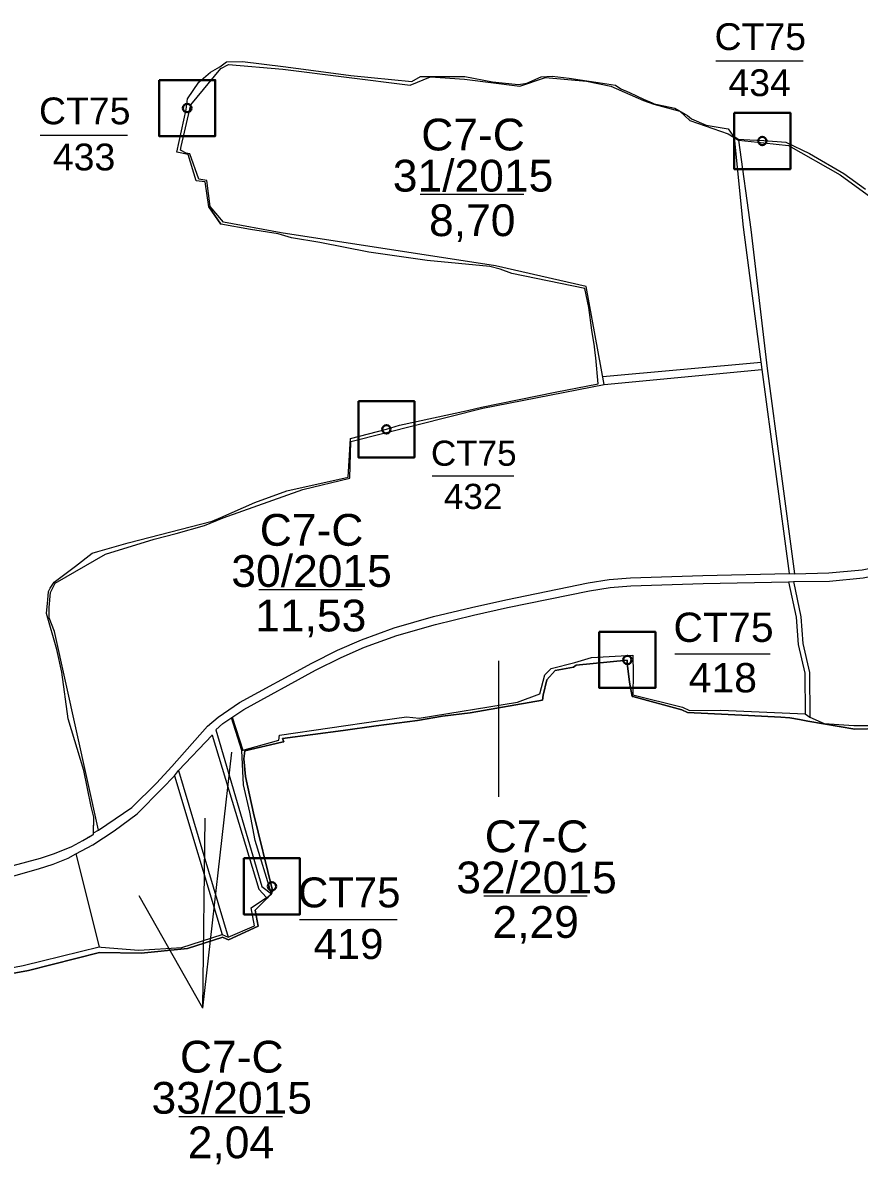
# Model space of a CAD drawing. Header units: metres. Extents: x 420698 to 426937, y 1527080 to 1530908.
# Drawn here: x 422745 to 423491, y 1528064 to 1529081 of the extents above; entities that cross this region are included whole.
import ezdxf
from ezdxf.enums import TextEntityAlignment as Align

# ---------------------------------------------------------------- set-up
doc = ezdxf.new("R2010")
doc.units = ezdxf.units.M
doc.header["$MEASUREMENT"] = 0
doc.linetypes.add('DGN Style 1', pattern=[5.902559, 0.009821, -5.892738])
doc.linetypes.add('DGN Style 2', pattern=[9.82123, 5.892738, -3.928492])
doc.layers.add('RanhTwo', color=3, linetype='Continuous', lineweight=0)
doc.styles.add('Style-Arial', font='arial.ttf')

# ---------------------------------------------------------------- blocks, each defined once
blk = doc.blocks.new('*U0')
at = {"color": 0, "linetype": 'Continuous', "lineweight": -2, "ltscale": 10, "flags": 128}
blk.add_lwpolyline([(-150, 150), (150, 150), (150, -150), (-150, -150), (-150, 150)], close=True, dxfattribs=at)
at = {"color": 0, "linetype": 'Continuous', "lineweight": -2, "ltscale": 10}
blk.add_circle((-0.02828, 0.016065), 22.5, dxfattribs=at)
blk = doc.blocks.new('*U21')
at = {"layer": 'RanhTwo', "color": 3, "linetype": 'Continuous', "lineweight": 13}
blk.add_line((-66.520877, -1.660429), (63.750129, -1.660429), dxfattribs=at)
at = {"layer": 'RanhTwo', "color": 3, "linetype": 'Continuous', "lineweight": 13, "style": 'Style-Arial'}
blk.add_text('2,04', height=40, dxfattribs=at).set_placement((-1.025137, -54.422685), align=Align.CENTER)
at = {"layer": 'RanhTwo', "color": 3, "linetype": 'Continuous', "lineweight": 13, "insert": (-0.000029, 1.089388), "char_height": 40, "attachment_point": 8, "line_spacing_factor": 0.776524, "style": 'Style-Arial'}
blk.add_mtext('C7-C\\P33/2015', dxfattribs=at)
blk = doc.blocks.new('*U22')
at = {"layer": 'RanhTwo', "color": 3, "linetype": 'Continuous', "lineweight": 13}
blk.add_line((-66.520877, -1.660429), (63.750129, -1.660429), dxfattribs=at)
at = {"layer": 'RanhTwo', "color": 3, "linetype": 'Continuous', "lineweight": 13, "style": 'Style-Arial'}
blk.add_text('2,29', height=40, dxfattribs=at).set_placement((-1.025137, -54.422685), align=Align.CENTER)
at = {"layer": 'RanhTwo', "color": 3, "linetype": 'Continuous', "lineweight": 13, "insert": (-0.000029, 1.089388), "char_height": 40, "attachment_point": 8, "line_spacing_factor": 0.776524, "style": 'Style-Arial'}
blk.add_mtext('C7-C\\P32/2015', dxfattribs=at)
blk = doc.blocks.new('*U23')
at = {"layer": 'RanhTwo', "color": 3, "linetype": 'Continuous', "lineweight": 13}
blk.add_line((-66.520877, -1.660429), (63.750129, -1.660429), dxfattribs=at)
at = {"layer": 'RanhTwo', "color": 3, "linetype": 'Continuous', "lineweight": 13, "style": 'Style-Arial'}
blk.add_text('8,70', height=40, dxfattribs=at).set_placement((-1.025137, -54.422685), align=Align.CENTER)
at = {"layer": 'RanhTwo', "color": 3, "linetype": 'Continuous', "lineweight": 13, "insert": (-0.000029, 1.089388), "char_height": 40, "attachment_point": 8, "line_spacing_factor": 0.776524, "style": 'Style-Arial'}
blk.add_mtext('C7-C\\P31/2015', dxfattribs=at)
blk = doc.blocks.new('*U24')
at = {"layer": 'RanhTwo', "color": 3, "linetype": 'Continuous', "lineweight": 13}
blk.add_line((-66.520877, -1.660429), (63.750129, -1.660429), dxfattribs=at)
at = {"layer": 'RanhTwo', "color": 3, "linetype": 'Continuous', "lineweight": 13, "style": 'Style-Arial'}
blk.add_text('11,53', height=40, dxfattribs=at).set_placement((-1.025137, -54.422685), align=Align.CENTER)
at = {"layer": 'RanhTwo', "color": 3, "linetype": 'Continuous', "lineweight": 13, "insert": (-0.000029, 1.089388), "char_height": 40, "attachment_point": 8, "line_spacing_factor": 0.776524, "style": 'Style-Arial'}
blk.add_mtext('C7-C\\P30/2015', dxfattribs=at)
blk = doc.blocks.new('*U71')
at = {"layer": 'RanhTwo', "color": 3, "linetype": 'Continuous', "lineweight": 13}
blk.add_line((-66.520877, -1.660429), (63.750129, -1.660429), dxfattribs=at)
at = {"layer": 'RanhTwo', "color": 3, "linetype": 'Continuous', "lineweight": 13, "style": 'Style-Arial'}
for s, p in [('CT75', (-0.000029, 14.422722)), ('433', (-1.025137, -54.422685))]:
    blk.add_text(s, height=40, dxfattribs=at).set_placement(p, align=Align.CENTER)
blk = doc.blocks.new('*U83')
at = {"layer": 'RanhTwo', "color": 3, "linetype": 'Continuous', "lineweight": 13}
blk.add_line((-66.520877, -1.660429), (63.750129, -1.660429), dxfattribs=at)
at = {"layer": 'RanhTwo', "color": 3, "linetype": 'Continuous', "lineweight": 13, "style": 'Style-Arial'}
for s, p in [('CT75', (-0.000029, 14.422722)), ('419', (-1.025137, -54.422685))]:
    blk.add_text(s, height=40, dxfattribs=at).set_placement(p, align=Align.CENTER)
blk = doc.blocks.new('*U84')
at = {"layer": 'RanhTwo', "color": 3, "linetype": 'Continuous', "lineweight": 13}
blk.add_line((-66.520877, -1.660429), (63.750129, -1.660429), dxfattribs=at)
at = {"layer": 'RanhTwo', "color": 3, "linetype": 'Continuous', "lineweight": 13, "style": 'Style-Arial'}
for s, p in [('CT75', (-0.000029, 14.422722)), ('418', (-1.025137, -54.422685))]:
    blk.add_text(s, height=40, dxfattribs=at).set_placement(p, align=Align.CENTER)
blk = doc.blocks.new('*U85')
at = {"layer": 'RanhTwo', "color": 3, "linetype": 'Continuous', "lineweight": 13}
blk.add_line((-66.520877, -1.660429), (63.750129, -1.660429), dxfattribs=at)
at = {"layer": 'RanhTwo', "color": 3, "linetype": 'Continuous', "lineweight": 13, "style": 'Style-Arial'}
for s, p in [('CT75', (-0.000029, 14.422722)), ('432', (-1.025137, -54.422685))]:
    blk.add_text(s, height=40, dxfattribs=at).set_placement(p, align=Align.CENTER)
blk = doc.blocks.new('*U86')
at = {"layer": 'RanhTwo', "color": 3, "linetype": 'Continuous', "lineweight": 13}
blk.add_line((-66.520877, -1.660429), (63.750129, -1.660429), dxfattribs=at)
at = {"layer": 'RanhTwo', "color": 3, "linetype": 'Continuous', "lineweight": 13, "style": 'Style-Arial'}
for s, p in [('CT75', (-0.000029, 14.422722)), ('434', (-1.025137, -54.422685))]:
    blk.add_text(s, height=40, dxfattribs=at).set_placement(p, align=Align.CENTER)

msp = doc.modelspace()

# ---------------------------------------------------------------- linework, layer by layer
at = {"layer": 'RanhTwo', "color": 3, "linetype": 'Continuous', "lineweight": 0}
for p, q in [((423298.51, 1529013.28), (423307.98, 1529009.19)), ((423307.98, 1529009.19), (423326.32, 1529005.3)), ((423379.3151, 1528979.0998), (423383.191, 1528976.686)), ((422911.01, 1528917.44), (422921.752705, 1528901.813099)), ((422921.7527, 1528901.8131), (422921.752705, 1528901.813099)), ((422767.270471, 1528564.228176), (422767.5461, 1528567.1558)), ((423442.472, 1528465.354), (423446.707, 1528462.466)), ((422884.016, 1528414.809), (422914.094, 1528446.551)), ((422943.08, 1528432.5), (422976.32, 1528440.25)), ((422884.016, 1528414.809), (422928.325, 1528266.474)), ((422880.61, 1528410.304), (422923, 1528268.648)), ((422798.8063, 1528352.5421), (422805.940437, 1528356.597534)), ((422798.8063, 1528352.5421), (422803.9804, 1528355.4833)), ((422803.9804, 1528355.4833), (422805.940437, 1528356.597534)), ((422805.940437, 1528356.597534), (422808.39, 1528357.99)), ((422808.39, 1528357.99), (422808.4064, 1528359.2393)), ((422792.6559, 1528340.5343), (422807.7513, 1528348.71)), ((422792.6559, 1528340.5343), (422813.346, 1528257.683)), ((422962.521, 1528301.838), (422963.1001, 1528301.2301)), ((422963.1001, 1528301.2301), (422964.66, 1528302.79)), ((422964.66, 1528302.79), (422966.92, 1528305.1)), ((422923, 1528268.648), (422928.325, 1528266.474))]:
    msp.add_line(p, q, dxfattribs=at)
at = {"layer": 'RanhTwo', "color": 7, "linetype": 'Continuous', "lineweight": 0}
for p, q in [((423262.20071, 1528766.076378), (423403.320534, 1528778.861265)), ((423263.544, 1528759.069), (423404.02, 1528772.507)), ((423169.462781, 1528391.357952), (423169.462781, 1528512.594032)), ((422940.573, 1528432.834), (422931.428343, 1528462.012598)), ((422931.991219, 1528462.350269), (422941.332322, 1528433.082823)), ((422905.711281, 1528202.931023), (422931.754415, 1528431.232723)), ((422905.711281, 1528202.931023), (422907.998191, 1528372.43617)), ((422905.711281, 1528202.931023), (422849.125273, 1528303.15285))]:
    msp.add_line(p, q, dxfattribs=at)
at = {"layer": 'RanhTwo', "color": 3, "linetype": 'DGN Style 2', "lineweight": 0}
for p, q in [((423427.773, 1528583.095), (423432.06, 1528583.451)), ((423428.46, 1528590.53), (423433.168, 1528590.285))]:
    msp.add_line(p, q, dxfattribs=at)
at = {"layer": 'RanhTwo', "color": 3, "linetype": 'DGN Style 1', "lineweight": 0}
for p, q in [((422914.094, 1528446.551), (422917.398, 1528451.212)), ((422803.9804, 1528355.4833), (422807.7513, 1528348.71))]:
    msp.add_line(p, q, dxfattribs=at)
at = {"layer": 'RanhTwo', "color": 3, "linetype": 'DGN Style 2'}
msp.add_line((422880.61, 1528410.304), (422884.016, 1528414.809), dxfattribs=at)
at = {"layer": 'RanhTwo', "color": 3, "linetype": 'Continuous', "lineweight": 13, "flags": 128}
for points in [[(422724.28, 1528327.01), (422761.1, 1528336.72), (422773.58, 1528340.89), (422789.18, 1528347.07), (422798.8063, 1528352.5421), (422807.4787, 1528357.472), (422808.39, 1528357.99), (422808.59, 1528373.2), (422806.17, 1528382.77), (422799.768, 1528415.065), (422785.837, 1528461.103), (422780.193, 1528502.649), (422775.704, 1528522.809), (422766.401, 1528554.993), (422767.2705, 1528564.2282), (422767.5461, 1528567.1558), (422768.247, 1528574.6), (422769.8728, 1528577.3807), (422773.4489, 1528582.6935), (422792.21, 1528597.16), (422807.26, 1528608.77), (422812.37, 1528610.22), (422839.15, 1528617.81), (422914.23, 1528637.29), (422921.71, 1528640.36), (422952.27, 1528653.788), (422980.707, 1528664.179), (423035.395, 1528676.393), (423037.368, 1528710.958), (423069.473, 1528719.13), (423081.074, 1528722.92), (423141.548, 1528735.907), (423154.164, 1528738.913), (423219.68, 1528752.317), (423258.238, 1528759.532), (423255.9236, 1528782.8722), (423255.259, 1528789.5753), (423254.919, 1528793.004), (423252.42, 1528807.472), (423249.734, 1528827.552), (423246.344, 1528844.583), (423181.122, 1528858.061), (423170.869, 1528861.942), (423161.517, 1528864.292), (423105.666, 1528869.494), (423053.694, 1528876.846), (423010.163, 1528885.679), (422984.822, 1528889.73), (422972.93, 1528893.41), (422948.37, 1528897.06), (422921.7527, 1528901.8131), (422911.01, 1528917.44), (422907.896, 1528939.588), (422899.995, 1528940.718), (422892.865, 1528964.063), (422882.615, 1528966.272), (422890.808, 1529004.192), (422892.129, 1529013.596), (422902.115, 1529028.62), (422912.5288, 1529037.3046), (422920.86, 1529042.16), (422926.88, 1529046.6), (422941.06, 1529046.96), (422977.41, 1529042.59), (423000, 1529039.53), (423037.69, 1529034.42), (423091.95, 1529028.98), (423099.68, 1529033.57), (423139.36, 1529033.55), (423163.8, 1529028.85), (423187.14, 1529026.33), (423194.451, 1529027.772), (423207.348, 1529033.162), (423217.051, 1529033.847), (423232.39, 1529032.11), (423247.88, 1529029.86), (423258.22, 1529028.29), (423273.43, 1529025.75), (423278.43, 1529022.48), (423286.02, 1529019.2), (423298.51, 1529013.28), (423307.98, 1529009.19), (423326.32, 1529005.3), (423335.62, 1529000), (423337.74, 1528998.79), (423341.2, 1528995.89), (423354.33, 1528990.31), (423373.93, 1528986.9), (423378.1541, 1528980.9934), (423383.01, 1528977.612), (423393.381, 1528977.196), (423405.778, 1528976.3959), (423425.315, 1528975.135), (423446.564, 1528964.97), (423476.99, 1528947.07), (423496.47, 1528933.12)], [(423509.67, 1528452.37), (423486.95, 1528451.92), (423444.9, 1528459.02), (423437.57, 1528460.26), (423428.77, 1528461.75), (423420.86, 1528462.451), (423392.003, 1528463.893), (423337.791, 1528466.768), (423332.599, 1528469.114), (423288.888, 1528480.936), (423288.3034, 1528480.9718), (423286.16, 1528493.78), (423283.95, 1528510.6), (423283.8137, 1528513.1936), (423238.593, 1528508.922), (423236.184, 1528506.976), (423219.71, 1528504.136), (423212.406, 1528495.771), (423209.048, 1528482.195), (423208.42, 1528477.49), (423143.96, 1528466.38), (423119.36, 1528463.37), (423097, 1528459.4), (423060.13, 1528454.67), (423030.96, 1528450.73), (422976.92, 1528443.42), (422978.01, 1528440.54), (422976.962, 1528440.3602), (422976.32, 1528440.25), (422976.318, 1528440.2495), (422943.08, 1528432.5), (422942.372, 1528425.27), (422943.919, 1528409.604), (422950.89, 1528377.03), (422967.9, 1528308.01), (422966.92, 1528305.1), (422966.1863, 1528304.35), (422964.66, 1528302.79), (422963.0894, 1528301.2194), (422952.3, 1528290.43), (422955.02, 1528276.22), (422928.584, 1528264.049), (422928.5516, 1528264.0631), (422923.8598, 1528266.1109), (422923.5, 1528266.268), (422892.2218, 1528256.1758), (422850.955, 1528252.232), (422813.69, 1528252.66), (422750.45, 1528236.53), (422717.64, 1528230.68)]]:
    msp.add_lwpolyline(points, dxfattribs=at)
at = {"layer": 'RanhTwo', "color": 3, "linetype": 'Continuous', "lineweight": 0, "flags": 128}
for points in [[(422812.682, 1528361.652), (422773.5786, 1528538.8944), (422768.897, 1528551.169), (422768.9597, 1528560.1693), (422769.9041, 1528573.7049), (422774.1667, 1528582.0675), (422819.0199, 1528607.7235), (422862.466, 1528621.052), (422882.1092, 1528626.1547), (422907.1835, 1528633.2679), (422923.831, 1528640.179), (422995.033, 1528665.507), (423036.724, 1528675.639), (423037.6266, 1528708.2086), (423155.449, 1528737.867), (423263.544, 1528759.069), (423247.512, 1528846.531), (423166.602, 1528864.838), (422975.59, 1528894.282), (422924.313, 1528903.806), (422912.2345, 1528917.5698), (422909.3, 1528940.807), (422902.161, 1528942.003), (422894.1213, 1528964.6933), (422890.887, 1528965.264), (422885.9281, 1528967.8106), (422886.382, 1528971.22), (422895.135, 1529008.23), (422921.8499, 1529040.6682), (422928.5517, 1529044.2709), (422976.9984, 1529040.0886), (423090.711, 1529025.861), (423108.665, 1529033.349), (423139.057, 1529031.181), (423188.426, 1529024.989), (423211.306, 1529032.574), (423247.652, 1529029.391), (423269.363, 1529024.856), (423298.503, 1529012.265), (423307.8525, 1529009.0294), (423330.97, 1529002.591), (423339.923, 1528994.309), (423373.8889, 1528982.4789), (423379.3151, 1528979.0998)], [(422911.01, 1528917.44), (422907.896, 1528939.588), (422899.995, 1528940.718), (422892.865, 1528964.063), (422882.615, 1528966.272), (422890.808, 1529004.192), (422892.129, 1529013.596), (422902.115, 1529028.62), (422912.5288, 1529037.3046), (422920.86, 1529042.16), (422926.88, 1529046.6), (422941.06, 1529046.96), (422977.41, 1529042.59), (423000, 1529039.53), (423037.69, 1529034.42), (423091.95, 1529028.98), (423099.68, 1529033.57), (423139.36, 1529033.55), (423163.8, 1529028.85), (423187.14, 1529026.33), (423194.451, 1529027.772), (423207.348, 1529033.162), (423217.051, 1529033.847), (423232.39, 1529032.11), (423247.88, 1529029.86), (423258.22, 1529028.29), (423273.43, 1529025.75), (423278.43, 1529022.48), (423286.02, 1529019.2), (423298.51, 1529013.28)], [(423298.51, 1529013.28), (423306.1044, 1529010.0001), (423307.98, 1529009.19)], [(423307.98, 1529009.19), (423310.9056, 1529008.5695), (423326.32, 1529005.3)], [(423326.32, 1529005.3), (423335.62, 1529000), (423337.74, 1528998.79), (423341.2, 1528995.89), (423354.33, 1528990.31), (423373.93, 1528986.9), (423378.1541, 1528980.9934), (423383.01, 1528977.612), (423393.381, 1528977.196), (423405.778, 1528976.3959), (423425.315, 1528975.135), (423446.564, 1528964.97), (423476.99, 1528947.07), (423496.47, 1528933.12)], [(423379.3151, 1528979.0998), (423387.191, 1528899.219), (423404.02, 1528772.507), (423428.46, 1528590.53)], [(423383.191, 1528976.686), (423405.8335, 1528974.3531), (423427.712, 1528972.099), (423473.737, 1528945.829), (423501.131, 1528926.077), (423528.53, 1528919.281), (423576.771, 1528917.131), (423632.0659, 1528903.5623), (423649.452, 1528899.296), (423682.8915, 1528887.19), (423711.653, 1528884.134), (423777.2724, 1528869.6599), (423798.335, 1528865.014), (423848.476, 1528868.314), (423857.884, 1528888.73), (423863.815, 1528894.973), (423875.1793, 1528896.4015), (423892.0326, 1528897.0003), (423897.763, 1528891.849), (423922.0855, 1528886.7895), (423966.738, 1528877.501), (423977.331, 1528866.667), (424007.154, 1528861.823)], [(423383.191, 1528976.686), (423394.042, 1528897.047), (423408.614, 1528773.311), (423433.168, 1528590.285)], [(422792.21, 1528597.16), (422807.26, 1528608.77), (422812.37, 1528610.22), (422839.15, 1528617.81), (422914.23, 1528637.29), (422921.71, 1528640.36), (422952.27, 1528653.788), (422980.707, 1528664.179), (423035.395, 1528676.393), (423037.368, 1528710.958), (423069.473, 1528719.13), (423081.074, 1528722.92), (423141.548, 1528735.907), (423154.164, 1528738.913), (423219.68, 1528752.317), (423258.238, 1528759.532), (423255.9236, 1528782.8722), (423255.259, 1528789.5753), (423254.919, 1528793.004), (423252.42, 1528807.472), (423249.734, 1528827.552), (423246.344, 1528844.583), (423181.122, 1528858.061), (423170.869, 1528861.942), (423161.517, 1528864.292), (423105.666, 1528869.494), (423053.694, 1528876.846), (423010.163, 1528885.679), (422984.822, 1528889.73), (422972.93, 1528893.41), (422948.37, 1528897.06), (422921.752705, 1528901.813099)], [(423433.168, 1528590.285), (423463.6902, 1528591.0125), (423493.3117, 1528593.9049), (423529.6556, 1528600.9086), (423562.3309, 1528610.1867), (423642.2107, 1528637.3782), (423673.1108, 1528646.4539), (423720.4701, 1528659.1305), (423771.5005, 1528671.9517), (423846.0063, 1528690.1188), (423919.4971, 1528707.9402), (423949.8784, 1528714.5404), (423980.1937, 1528719.932), (423997.306, 1528722.226)], [(423432.06, 1528583.451), (423464.133, 1528583.8215), (423494.345, 1528586.7715), (423531.3232, 1528593.8975), (423564.4758, 1528603.3111), (423644.3863, 1528630.513), (423675.0565, 1528639.5213), (423722.2783, 1528652.161), (423773.2306, 1528664.9626), (423847.7076, 1528683.1226), (423921.11, 1528700.9227), (423951.2735, 1528707.4755), (423981.1659, 1528712.7919), (423992.707, 1528713.728)], [(422769.8728, 1528577.3807), (422773.448878, 1528582.693503), (422792.21, 1528597.16)], [(422812.682, 1528361.652), (422842.4555, 1528381.8379), (422864.431, 1528403.774), (422878.0685, 1528418.4855), (422910.0802, 1528454.3369), (422919.3285, 1528462.5853), (422938.5529, 1528475.445), (423002.8403, 1528510.6642), (423025.9493, 1528522.2682), (423047.2055, 1528531.4297), (423076.3391, 1528542.0415), (423111.3845, 1528552.0823), (423145.3129, 1528560.3111), (423175.7413, 1528567.1892), (423249.126, 1528582.1488), (423268.043, 1528585.1185), (423286.9163, 1528586.6838), (423351.5199, 1528588.8376), (423428.46, 1528590.53)], [(423432.06, 1528583.451), (423438.8403, 1528551.8508), (423440.5706, 1528528.0393), (423446.4281, 1528502.1942), (423446.707, 1528462.466)], [(422767.5461, 1528567.1558), (422768.247, 1528574.6), (422769.8728, 1528577.3807)], [(422917.398, 1528451.212), (422923.7475, 1528456.8789), (422942.2915, 1528469.2835), (423006.1865, 1528504.2878), (423028.9923, 1528515.7395), (423049.8647, 1528524.7355), (423078.5654, 1528535.1897), (423113.2253, 1528545.12), (423146.9552, 1528553.3007), (423177.2543, 1528560.1495), (423250.404, 1528575.0612), (423268.9001, 1528577.9649), (423287.334, 1528579.4938), (423351.7, 1528581.6396), (423427.773, 1528583.095)], [(423427.773, 1528583.095), (423434.5517, 1528551.5392), (423436.3054, 1528527.4047), (423442.1379, 1528501.6698), (423442.472, 1528465.354)], [(422808.4064, 1528359.2393), (422808.59, 1528373.2), (422806.17, 1528382.77), (422799.768, 1528415.065), (422785.837, 1528461.103), (422780.193, 1528502.649), (422775.704, 1528522.809), (422766.401, 1528554.993), (422767.2705, 1528564.2282)], [(422966.92, 1528305.1), (422952.388, 1528352.63), (422947.65, 1528377.719), (422941.911, 1528402.082), (422940.573, 1528432.834), (422973.52, 1528441.963), (422974.113, 1528446.453), (423063.751, 1528459.391), (423087.419, 1528462.788), (423098.461, 1528461.64), (423186.09, 1528475.933), (423206.25, 1528483.248), (423210.72, 1528500.264), (423216.366, 1528505.887), (423237.393, 1528511.289), (423252.057, 1528515.695), (423289.0591, 1528517.816), (423289.28, 1528501.285), (423289.118, 1528482.398), (423333.336, 1528471.262), (423339.465, 1528468.559), (423367.396, 1528468.618), (423442.472, 1528465.354)], [(423212.406, 1528495.771), (423219.71, 1528504.136), (423236.184, 1528506.976), (423238.593, 1528508.922), (423283.8137, 1528513.1936), (423283.813702, 1528513.193566), (423283.95, 1528510.6), (423286.16, 1528493.78)], [(423208.42, 1528477.49), (423209.047961, 1528482.194985), (423212.406, 1528495.771)], [(423286.16, 1528493.78), (423288.303388, 1528480.971806), (423288.303399, 1528480.971805), (423288.888, 1528480.936)], [(422976.32, 1528440.25), (422976.962, 1528440.3602), (422978.01, 1528440.54), (422976.92, 1528443.42), (423030.96, 1528450.73), (423060.13, 1528454.67), (423097, 1528459.4), (423119.36, 1528463.37), (423143.96, 1528466.38), (423208.42, 1528477.49)], [(423288.888, 1528480.936), (423332.599, 1528469.114), (423337.791, 1528466.768), (423392.003, 1528463.893), (423420.86, 1528462.451), (423428.77, 1528461.75), (423437.57, 1528460.26), (423444.9, 1528459.02), (423486.95, 1528451.92), (423509.67, 1528452.37)], [(423446.707, 1528462.466), (423459.513, 1528456.8278), (423485.886, 1528455.094), (423505.0573, 1528454.9727)], [(422917.398, 1528451.212), (422958.352, 1528311.641), (422966.92, 1528305.1)], [(422914.094, 1528446.551), (422955.793, 1528309.161), (422962.521, 1528301.838)], [(422966.92, 1528305.1), (422967.9, 1528308.01), (422950.89, 1528377.03), (422943.919, 1528409.604), (422942.372, 1528425.27), (422943.08, 1528432.5)], [(422943.08, 1528432.5), (422976.318046, 1528440.249544), (422976.32, 1528440.25)], [(422807.7513, 1528348.71), (422826.6576, 1528361.1964), (422847.1653, 1528376.366), (422869.6164, 1528398.7769), (422880.61, 1528410.304)], [(422808.4064, 1528359.2393), (422808.406428, 1528359.239316), (422812.682, 1528361.652)], [(422598.12, 1528290.54), (422625.06, 1528296.05), (422638.04, 1528301.6), (422639.47, 1528301.88), (422654.13, 1528306.04), (422724.28, 1528327.01), (422761.1, 1528336.72), (422773.58, 1528340.89), (422789.18, 1528347.07), (422798.8063, 1528352.5421)], [(422805.940437, 1528356.597534), (422807.4787, 1528357.472), (422808.39, 1528357.99)], [(422401.902, 1528109.968), (422414.2282, 1528151.3993), (422430.7008, 1528196.4855), (422440.6103, 1528222.8152), (422443.9063, 1528229.0516), (422449.8814, 1528235.0488), (422465.6212, 1528240.8953), (422626.2162, 1528289.8229), (422663.143, 1528299.958), (422759.293, 1528327.1943), (422772.5299, 1528331.4125), (422785.897, 1528336.8736), (422792.6559, 1528340.5343)], [(422448.5539, 1528068.1214), (422448.371, 1528070.31), (422446.693, 1528090.391), (422445.134, 1528122.361), (422449.315, 1528142.856), (422457.214, 1528168.131), (422457.656, 1528182.192), (422538.594, 1528204.127), (422585.98, 1528211.55), (422597.563, 1528209.808), (422625.875, 1528219.645), (422717.64, 1528230.68), (422750.45, 1528236.53), (422813.69, 1528252.66), (422850.955, 1528252.232), (422892.2218, 1528256.1758), (422923.5, 1528266.268), (422923.8598, 1528266.1109), (422928.584, 1528264.049), (422955.02, 1528276.22), (422952.3, 1528290.43), (422963.1001, 1528301.2301)], [(422928.325, 1528266.474), (422951.861, 1528276.372), (422948.82, 1528292.547), (422962.521, 1528301.838)], [(422964.66, 1528302.79), (422966.1863, 1528304.35), (422966.92, 1528305.1)], [(422813.346, 1528257.683), (422815.3275, 1528257.5252), (422848.752, 1528254.863), (422887.198, 1528257.067), (422923, 1528268.648)], [(422446.481, 1528070.179), (422443.627, 1528124.184), (422454.082, 1528161.482), (422456.36, 1528185.479), (422536.525, 1528207.244), (422567.363, 1528213.128), (422585.522, 1528212.569), (422599.728, 1528211.683), (422617.189, 1528218.374), (422639.805, 1528225.233), (422686.429, 1528229.905), (422745.815, 1528241.184), (422813.346, 1528257.683)]]:
    msp.add_lwpolyline(points, dxfattribs=at)

# ---------------------------------------------------------------- block references
at = {"layer": 'RanhTwo', "color": 3, "linetype": 'Continuous', "lineweight": 13}
for name, p, xscale, yscale, zscale in [('*U86', (423402.616587, 1529048.584994), 0.596897, 0.596897, 0.596897), ('*U71', (422800.570739, 1528982.368324), 0.596897, 0.596897, 0.596897), ('*U23', (423146.606018, 1528929.833348), 0.708122, 0.708122, 0.708122), ('*U85', (423147.247569, 1528678.538314), 0.559051, 0.559051, 0.559051), ('*U24', (423002.715885, 1528577.440475), 0.708122, 0.708122, 0.708122), ('*U84', (423369.849905, 1528520.144851), 0.653382, 0.653382, 0.653382), ('*U22', (423203.192025, 1528304.255175), 0.708122, 0.708122, 0.708122), ('*U83', (423036.291654, 1528283.24809), 0.668198, 0.668198, 0.668198), ('*U21', (422931.57919, 1528107.816275), 0.708122, 0.708122, 0.708122)]:
    msp.add_blockref(name, p, dxfattribs=dict(at, xscale=xscale, yscale=yscale, zscale=zscale))
at = {"layer": 'RanhTwo', "color": 3, "linetype": 'Continuous', "lineweight": 30, "ltscale": 1.666667, "xscale": 0.166667, "yscale": 0.166667, "zscale": 0.166667}
for p in [(422891.826, 1529005.441), (423404.406, 1528976.071), (423069.401, 1528719.077), (423284.134713, 1528513.542323), (422967.349, 1528311.667)]:
    msp.add_blockref('*U0', p, dxfattribs=at)

doc.saveas('drawing.dxf')
